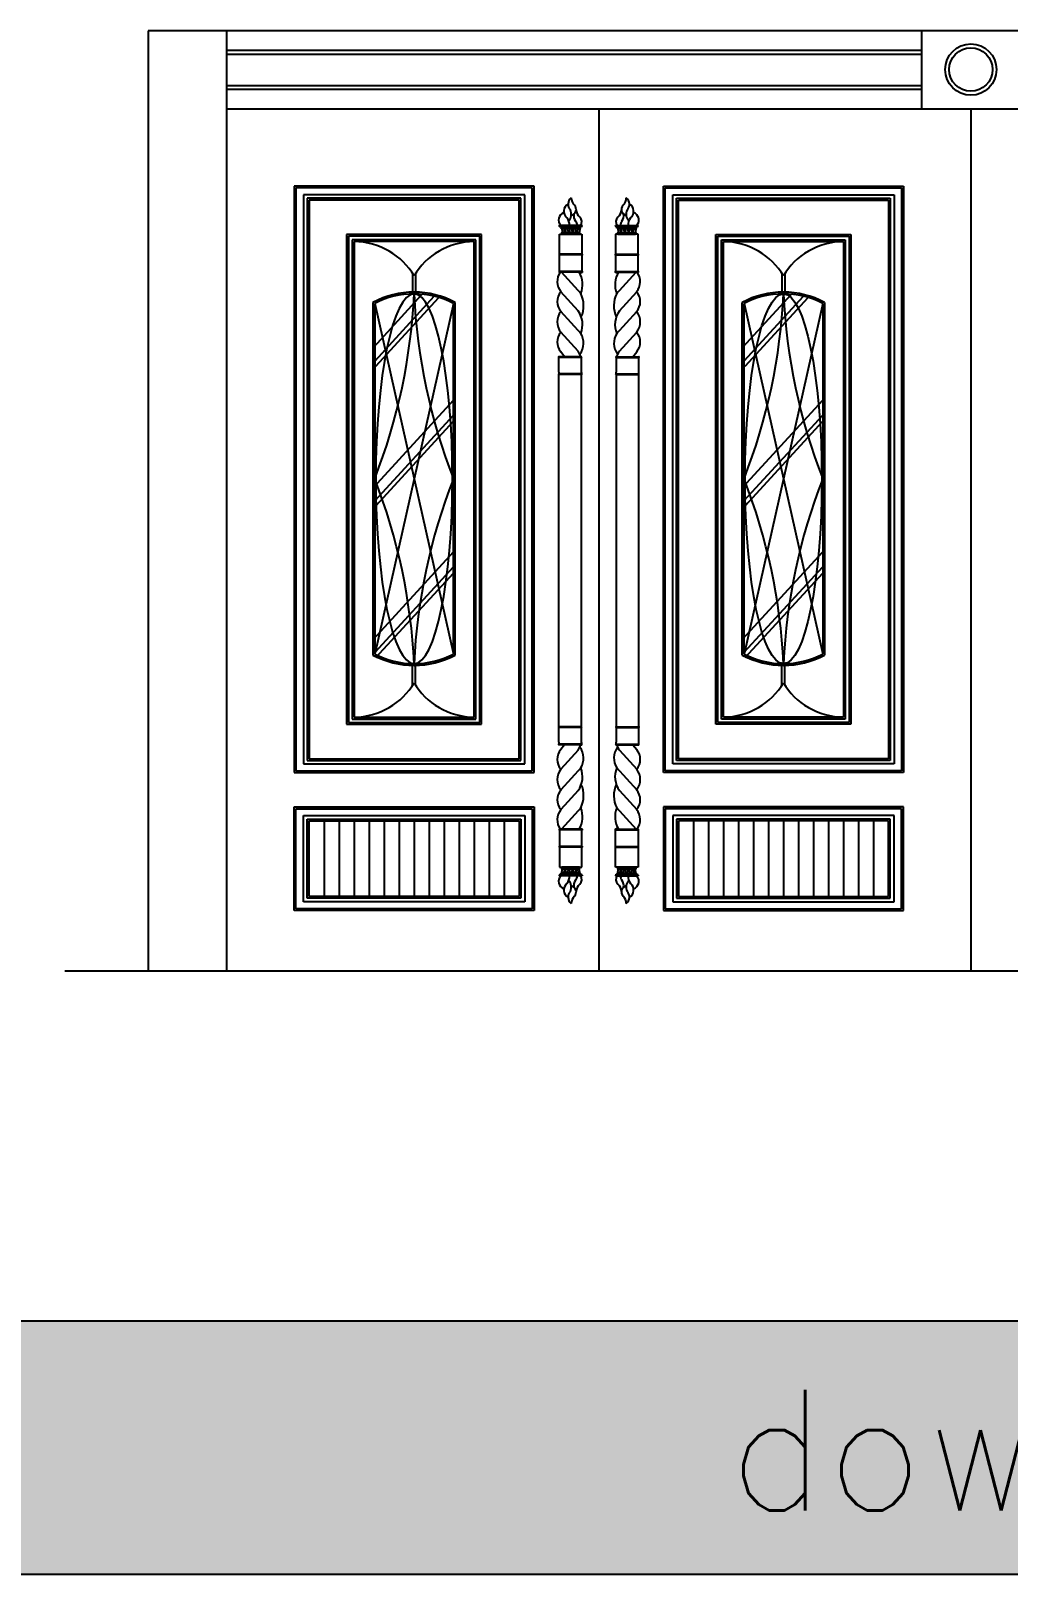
# Model space of a CAD drawing. Header units: millimetres. Extents: x 981 to 33574, y 16402 to 34985.
# Drawn here: x 17232 to 19727, y 16402 to 20340 of the extents above; entities that cross this region are included whole.
import ezdxf

# ---------------------------------------------------------------- set-up
doc = ezdxf.new("R2010")
doc.units = ezdxf.units.MM
doc.layers.add('www.cad-blocks.net', color=7, linetype='Continuous')
doc.styles.get("Standard").update_dxf_attribs({"font": 'arial.ttf'})

# ---------------------------------------------------------------- blocks, each defined once
blk = doc.blocks.new('A$C768826BD')
for p, q in [((212.8, 2400), (212.8, 0)), ((4412.8, 2400), (212.8, 2400)), ((412.8, 2400), (412.8, 0)), ((2187.8, 2200), (2187.8, 2400)), ((2187.8, 2350), (412.8, 2350)), ((2187.8, 2340), (412.8, 2340)), ((2187.8, 2260), (412.8, 2260)), ((2187.8, 2250), (412.8, 2250)), ((4212.8, 2200), (412.8, 2200)), ((1362.8, 2200), (1362.8, 0)), ((2312.8, 2200), (2312.8, 0)), ((585, 2003.4), (585, 507.4)), ((1197.7, 2003.4), (585, 2003.4)), ((589.8, 1999), (589.8, 511.8)), ((1192.9, 1999), (589.8, 1999)), ((608.9, 1981.4), (608.9, 529.4)), ((1173.8, 1981.4), (608.9, 1981.4)), ((618.5, 1972.6), (618.5, 538.2)), ((1164.2, 1972.6), (618.5, 1972.6)), ((1164.2, 538.2), (1164.2, 1972.6)), ((1173.8, 529.4), (1173.8, 1981.4)), ((1192.9, 511.8), (1192.9, 1999)), ((1197.7, 507.4), (1197.7, 2003.4)), ((1528, 507.4), (1528, 2003.4)), ((1528, 2003.4), (2140.7, 2003.4)), ((1532.8, 511.8), (1532.8, 1999)), ((1532.8, 1999), (2135.9, 1999)), ((1551.9, 529.4), (1551.9, 1981.4)), ((1551.9, 1981.4), (2116.8, 1981.4)), ((1561.5, 538.2), (1561.5, 1972.6)), ((1561.5, 1972.6), (2107.2, 1972.6)), ((2107.2, 1972.6), (2107.2, 538.2)), ((2116.8, 1981.4), (2116.8, 529.4)), ((2135.9, 1999), (2135.9, 511.8)), ((2140.7, 2003.4), (2140.7, 507.4)), ((623.3, 1968.2), (623.3, 542.6)), ((1159.4, 1968.2), (623.3, 1968.2)), ((1159.4, 542.6), (1159.4, 1968.2)), ((1566.3, 542.6), (1566.3, 1968.2)), ((1566.3, 1968.2), (2102.4, 1968.2)), ((2102.4, 1968.2), (2102.4, 542.6)), ((1320.5, 1903.4), (1262.1, 1903.4)), ((1262.1, 1901.2), (1262.1, 1903.4)), ((1262.4, 1901.2), (1262.1, 1901.2)), ((1320.2, 1901.2), (1262.4, 1901.2)), ((1315.4, 1897.7), (1267.2, 1897.7)), ((1267.2, 1896.8), (1267.2, 1897.7)), ((1315.4, 1896.8), (1267.2, 1896.8)), ((1268.4, 1896.8), (1267.2, 1896.8)), ((1314.3, 1896.8), (1268.4, 1896.8)), ((1268.4, 1896.8), (1269.3, 1885.8)), ((1314.3, 1896.8), (1313.3, 1885.8)), ((1314.3, 1896.8), (1315.4, 1896.8)), ((1315.4, 1896.8), (1315.4, 1897.7)), ((1320.2, 1901.2), (1320.5, 1901.2)), ((1320.5, 1901.2), (1320.5, 1903.4)), ((1405.2, 1901.2), (1405.2, 1903.4)), ((1405.2, 1903.4), (1463.6, 1903.4)), ((1405.5, 1901.2), (1405.2, 1901.2)), ((1405.5, 1901.2), (1463.3, 1901.2)), ((1410.2, 1896.8), (1410.2, 1897.7)), ((1410.2, 1897.7), (1458.5, 1897.7)), ((1411.4, 1896.8), (1410.2, 1896.8)), ((1410.2, 1896.8), (1458.5, 1896.8)), ((1411.4, 1896.8), (1412.4, 1885.8)), ((1411.4, 1896.8), (1457.3, 1896.8)), ((1457.3, 1896.8), (1456.4, 1885.8)), ((1457.3, 1896.8), (1458.5, 1896.8)), ((1458.5, 1896.8), (1458.5, 1897.7)), ((1463.3, 1901.2), (1463.6, 1901.2)), ((1463.6, 1901.2), (1463.6, 1903.4)), ((719.1, 1880.2), (719.1, 630.6)), ((1063.7, 1880.2), (719.1, 1880.2)), ((723.8, 1875.8), (723.8, 635)), ((1058.9, 1875.8), (723.8, 1875.8)), ((733.4, 1867), (733.4, 643.8)), ((1049.3, 1867), (733.4, 1867)), ((738.2, 1862.6), (738.2, 648.2)), ((1044.5, 1862.6), (738.2, 1862.6)), ((1044.5, 648.2), (1044.5, 1862.6)), ((1049.3, 643.8), (1049.3, 1867)), ((1058.9, 635), (1058.9, 1875.8)), ((1063.7, 630.6), (1063.7, 1880.2)), ((1262.6, 1829.9), (1262.6, 1881.4)), ((1262.6, 1881.4), (1320, 1881.4)), ((1313.9, 1885.8), (1268.7, 1885.8)), ((1268.7, 1885.8), (1268.7, 1885)), ((1313.9, 1885), (1268.7, 1885)), ((1313.9, 1882.1), (1268.7, 1882.1)), ((1268.7, 1882.1), (1268.7, 1881.4)), ((1313.9, 1881.4), (1268.7, 1881.4)), ((1313.3, 1885.8), (1269.3, 1885.8)), ((1313.9, 1885.8), (1313.9, 1885)), ((1313.9, 1882.1), (1313.9, 1881.4)), ((1320, 1881.4), (1320, 1829.9)), ((1463.1, 1881.4), (1405.6, 1881.4)), ((1405.6, 1881.4), (1405.6, 1829.9)), ((1411.7, 1885.8), (1411.7, 1885)), ((1411.7, 1885.8), (1457, 1885.8)), ((1411.7, 1885), (1457, 1885)), ((1411.7, 1882.1), (1411.7, 1881.4)), ((1411.7, 1882.1), (1457, 1882.1)), ((1411.7, 1881.4), (1457, 1881.4)), ((1412.4, 1885.8), (1456.4, 1885.8)), ((1457, 1885.8), (1457, 1885)), ((1457, 1882.1), (1457, 1881.4)), ((1463.1, 1829.9), (1463.1, 1881.4)), ((1662, 630.6), (1662, 1880.2)), ((1662, 1880.2), (2006.6, 1880.2)), ((1666.8, 635), (1666.8, 1875.8)), ((1666.8, 1875.8), (2001.8, 1875.8)), ((1676.4, 643.8), (1676.4, 1867)), ((1676.4, 1867), (1992.3, 1867)), ((1681.2, 648.2), (1681.2, 1862.6)), ((1681.2, 1862.6), (1987.5, 1862.6)), ((1987.5, 1862.6), (1987.5, 648.2)), ((1992.3, 1867), (1992.3, 643.8)), ((2001.8, 1875.8), (2001.8, 635)), ((2006.6, 1880.2), (2006.6, 630.6)), ((1320, 1829.9), (1262.6, 1829.9)), ((1320, 1828.1), (1262.6, 1828.1)), ((1262.6, 1785.9), (1262.6, 1828.1)), ((1320, 1828.1), (1320, 1785.9)), ((1405.6, 1829.9), (1463.1, 1829.9)), ((1405.6, 1828.1), (1405.6, 1785.9)), ((1405.6, 1828.1), (1463.1, 1828.1)), ((1463.1, 1785.9), (1463.1, 1828.1)), ((887.5, 1780.9), (887.5, 1733.1)), ((895.2, 1780.9), (895.2, 1733.1)), ((1320.1, 1784.1), (1262.5, 1784.1)), ((1320, 1785.9), (1262.6, 1785.9)), ((1318.6, 1728.1), (1267.6, 1784.1)), ((1405.6, 1785.9), (1463.1, 1785.9)), ((1405.6, 1784.1), (1463.2, 1784.1)), ((1407.1, 1728.1), (1458.1, 1784.1)), ((1830.5, 1780.9), (1830.5, 1733.1)), ((1838.2, 1780.9), (1838.2, 1733.1)), ((1310.1, 1685.8), (1266, 1734.2)), ((1415.6, 1685.8), (1459.7, 1734.2)), ((786.1, 1706.7), (786.1, 807.1)), ((788.2, 1592.7), (912, 1727.8)), ((790.9, 1704.2), (790.9, 809.6)), ((790.9, 1704.2), (991.8, 809.6)), ((991.8, 1704.2), (790.9, 809.6)), ((791.6, 1558.2), (942.4, 1722.7)), ((793.8, 1544.6), (954.3, 1719.5)), ((991.8, 809.6), (991.8, 1704.2)), ((996.6, 807.1), (996.6, 1706.7)), ((1729.1, 807.1), (1729.1, 1706.7)), ((1731.1, 1592.7), (1855, 1727.8)), ((1733.9, 809.6), (1733.9, 1704.2)), ((1934.8, 1704.2), (1733.9, 809.6)), ((1733.9, 1704.2), (1934.8, 809.6)), ((1734.5, 1558.2), (1885.4, 1722.7)), ((1736.8, 1544.6), (1897.2, 1719.5)), ((1934.8, 1704.2), (1934.8, 809.6)), ((1939.6, 1706.7), (1939.6, 807.1)), ((1318.6, 1625.8), (1266, 1683.6)), ((1407.1, 1625.8), (1459.7, 1683.6)), ((1310.1, 1582.8), (1266, 1631.2)), ((1415.6, 1582.8), (1459.7, 1631.2)), ((1275.8, 1568.5), (1266, 1580.6)), ((1449.9, 1568.5), (1459.7, 1580.6)), ((1318.2, 1568.5), (1260.8, 1568.5)), ((1318.2, 1566.8), (1260.8, 1566.8)), ((1260.8, 1529.3), (1260.8, 1566.8)), ((1318.2, 1566.8), (1318.2, 1529.3)), ((1407.5, 1568.5), (1464.9, 1568.5)), ((1407.5, 1566.8), (1407.5, 1529.3)), ((1407.5, 1566.8), (1464.9, 1566.8)), ((1464.9, 1529.3), (1464.9, 1566.8)), ((1260.8, 624), (1260.8, 1522.9)), ((1318.7, 1524.5), (1261.3, 1524.5)), ((1318.7, 1522.8), (1261.3, 1522.8)), ((1318.2, 1522.8), (1318.2, 624)), ((1407, 1524.5), (1464.4, 1524.5)), ((1407, 1522.8), (1464.4, 1522.8)), ((1407.5, 1522.8), (1407.5, 624)), ((1464.9, 624), (1464.9, 1522.9)), ((788.2, 1235.7), (991.8, 1457.8)), ((1731.1, 1235.7), (1934.8, 1457.8)), ((791.6, 1201.2), (991.8, 1419.6)), ((1734.5, 1201.2), (1934.8, 1419.6)), ((793.8, 1187.6), (991.8, 1403.5)), ((1736.8, 1187.6), (1934.8, 1403.5)), ((788.2, 848.5), (991.8, 1070.6)), ((1731.1, 848.5), (1934.8, 1070.6)), ((791.6, 814), (991.8, 1032.3)), ((1734.5, 814), (1934.8, 1032.3)), ((793.8, 800.4), (991.8, 1016.3)), ((1736.8, 800.4), (1934.8, 1016.3)), ((887.5, 729.9), (887.5, 780.7)), ((895.2, 729.9), (895.2, 780.7)), ((1830.5, 729.9), (1830.5, 780.7)), ((1838.2, 729.9), (1838.2, 780.7)), ((719.1, 630.6), (1063.7, 630.6)), ((723.8, 635), (1058.9, 635)), ((733.4, 643.8), (1049.3, 643.8)), ((738.2, 648.2), (1044.5, 648.2)), ((2006.6, 630.6), (1662, 630.6)), ((2001.8, 635), (1666.8, 635)), ((1992.3, 643.8), (1676.4, 643.8)), ((1987.5, 648.2), (1681.2, 648.2)), ((1318.2, 624), (1260.8, 624)), ((1260.8, 584.7), (1260.8, 622.2)), ((1318.2, 622.2), (1260.8, 622.2)), ((1318.2, 622.2), (1318.2, 584.7)), ((1407.5, 624), (1464.9, 624)), ((1407.5, 622.2), (1407.5, 584.7)), ((1407.5, 622.2), (1464.9, 622.2)), ((1464.9, 584.7), (1464.9, 622.2)), ((1318.7, 580), (1261.3, 580)), ((1318.7, 578.2), (1261.3, 578.2)), ((1275.8, 578.2), (1266, 566.1)), ((1310.1, 563.9), (1266, 515.5)), ((1407, 580), (1464.4, 580)), ((1407, 578.2), (1464.4, 578.2)), ((1415.6, 563.9), (1459.7, 515.5)), ((1449.9, 578.2), (1459.7, 566.1)), ((608.9, 529.4), (1173.8, 529.4)), ((618.5, 538.2), (1164.2, 538.2)), ((623.3, 542.6), (1159.4, 542.6)), ((1318.6, 520.9), (1266, 463.2)), ((1407.1, 520.9), (1459.7, 463.2)), ((2116.8, 529.4), (1551.9, 529.4)), ((2107.2, 538.2), (1561.5, 538.2)), ((2102.4, 542.6), (1566.3, 542.6)), ((585, 507.4), (1197.7, 507.4)), ((589.8, 511.8), (1192.9, 511.8)), ((2140.7, 507.4), (1528, 507.4)), ((2135.9, 511.8), (1532.8, 511.8)), ((1310.1, 461), (1266, 412.6)), ((1415.6, 461), (1459.7, 412.6)), ((585, 155.4), (585, 419.4)), ((585, 419.4), (1197.7, 419.4)), ((589.8, 159.8), (589.8, 415)), ((589.8, 415), (1192.9, 415)), ((608.9, 177.4), (608.9, 397.4)), ((608.9, 397.4), (1173.8, 397.4)), ((1173.8, 397.4), (1173.8, 177.4)), ((1192.9, 415), (1192.9, 159.8)), ((1197.7, 419.4), (1197.7, 155.4)), ((1318.6, 418.6), (1267.6, 362.6)), ((1407.1, 418.6), (1458.1, 362.6)), ((2140.7, 419.4), (1528, 419.4)), ((1528, 419.4), (1528, 155.4)), ((2135.9, 415), (1532.8, 415)), ((1532.8, 415), (1532.8, 159.8)), ((2116.8, 397.4), (1551.9, 397.4)), ((1551.9, 397.4), (1551.9, 177.4)), ((2116.8, 177.4), (2116.8, 397.4)), ((2135.9, 159.8), (2135.9, 415)), ((2140.7, 155.4), (2140.7, 419.4)), ((618.5, 186.2), (618.5, 388.6)), ((618.5, 388.6), (1164.2, 388.6)), ((623.3, 190.6), (623.3, 384.2)), ((623.3, 384.2), (1159.4, 384.2)), ((661.6, 384.2), (661.6, 190.6)), ((699.9, 384.2), (699.9, 190.6)), ((738.2, 384.2), (738.2, 190.6)), ((776.5, 384.2), (776.5, 190.6)), ((814.8, 384.2), (814.8, 190.6)), ((853.1, 384.2), (853.1, 190.6)), ((891.4, 384.2), (891.4, 190.6)), ((929.7, 384.2), (929.7, 190.6)), ((968, 384.2), (968, 190.6)), ((1006.4, 384.2), (1006.4, 190.6)), ((1044.7, 384.2), (1044.7, 190.6)), ((1083, 384.2), (1083, 190.6)), ((1121.3, 384.2), (1121.3, 190.6)), ((1159.4, 384.2), (1159.4, 190.6)), ((1164.2, 388.6), (1164.2, 186.2)), ((1320.1, 362.6), (1262.5, 362.6)), ((1262.6, 360.9), (1262.6, 318.6)), ((1320, 360.9), (1262.6, 360.9)), ((1320, 318.6), (1320, 360.9)), ((1405.6, 362.6), (1463.2, 362.6)), ((1405.6, 318.6), (1405.6, 360.9)), ((1405.6, 360.9), (1463.1, 360.9)), ((1463.1, 360.9), (1463.1, 318.6)), ((2107.2, 388.6), (1561.5, 388.6)), ((1561.5, 388.6), (1561.5, 186.2)), ((2102.4, 384.2), (1566.3, 384.2)), ((1566.3, 384.2), (1566.3, 190.6)), ((1604.4, 384.2), (1604.4, 190.6)), ((1642.7, 384.2), (1642.7, 190.6)), ((1681, 384.2), (1681, 190.6)), ((1719.3, 384.2), (1719.3, 190.6)), ((1757.6, 384.2), (1757.6, 190.6)), ((1795.9, 384.2), (1795.9, 190.6)), ((1834.3, 384.2), (1834.3, 190.6)), ((1872.6, 384.2), (1872.6, 190.6)), ((1910.9, 384.2), (1910.9, 190.6)), ((1949.2, 384.2), (1949.2, 190.6)), ((1987.5, 384.2), (1987.5, 190.6)), ((2025.8, 384.2), (2025.8, 190.6)), ((2064.1, 384.2), (2064.1, 190.6)), ((2102.4, 190.6), (2102.4, 384.2)), ((2107.2, 186.2), (2107.2, 388.6)), ((1320, 318.6), (1262.6, 318.6)), ((1262.6, 316.9), (1262.6, 265.4)), ((1320, 316.9), (1262.6, 316.9)), ((1320, 265.4), (1320, 316.9)), ((1405.6, 318.6), (1463.1, 318.6)), ((1405.6, 265.4), (1405.6, 316.9)), ((1405.6, 316.9), (1463.1, 316.9)), ((1463.1, 316.9), (1463.1, 265.4)), ((1262.4, 245.6), (1262.1, 245.6)), ((1262.1, 245.6), (1262.1, 243.4)), ((1320.5, 243.4), (1262.1, 243.4)), ((1320.2, 245.6), (1262.4, 245.6)), ((1262.6, 265.4), (1320, 265.4)), ((1268.4, 250), (1267.2, 250)), ((1267.2, 250), (1267.2, 249.1)), ((1315.4, 250), (1267.2, 250)), ((1315.4, 249.1), (1267.2, 249.1)), ((1268.4, 250), (1269.3, 261)), ((1314.3, 250), (1268.4, 250)), ((1268.7, 264.6), (1268.7, 265.4)), ((1313.9, 265.4), (1268.7, 265.4)), ((1313.9, 264.6), (1268.7, 264.6)), ((1268.7, 261), (1268.7, 261.7)), ((1313.9, 261.7), (1268.7, 261.7)), ((1313.9, 261), (1268.7, 261)), ((1313.3, 261), (1269.3, 261)), ((1314.3, 250), (1313.3, 261)), ((1313.9, 264.6), (1313.9, 265.4)), ((1313.9, 261), (1313.9, 261.7)), ((1314.3, 250), (1315.4, 250)), ((1315.4, 250), (1315.4, 249.1)), ((1320.2, 245.6), (1320.5, 245.6)), ((1320.5, 245.6), (1320.5, 243.4)), ((1405.5, 245.6), (1405.2, 245.6)), ((1405.2, 245.6), (1405.2, 243.4)), ((1405.2, 243.4), (1463.6, 243.4)), ((1405.5, 245.6), (1463.3, 245.6)), ((1463.1, 265.4), (1405.6, 265.4)), ((1411.4, 250), (1410.2, 250)), ((1410.2, 250), (1410.2, 249.1)), ((1410.2, 250), (1458.5, 250)), ((1410.2, 249.1), (1458.5, 249.1)), ((1411.4, 250), (1412.4, 261)), ((1411.4, 250), (1457.3, 250)), ((1411.7, 264.6), (1411.7, 265.4)), ((1411.7, 265.4), (1457, 265.4)), ((1411.7, 264.6), (1457, 264.6)), ((1411.7, 261), (1411.7, 261.7)), ((1411.7, 261.7), (1457, 261.7)), ((1411.7, 261), (1457, 261)), ((1412.4, 261), (1456.4, 261)), ((1457.3, 250), (1456.4, 261)), ((1457, 264.6), (1457, 265.4)), ((1457, 261), (1457, 261.7)), ((1457.3, 250), (1458.5, 250)), ((1458.5, 250), (1458.5, 249.1)), ((1463.3, 245.6), (1463.6, 245.6)), ((1463.6, 245.6), (1463.6, 243.4)), ((1192.9, 159.8), (589.8, 159.8)), ((1173.8, 177.4), (608.9, 177.4)), ((1164.2, 186.2), (618.5, 186.2)), ((1159.4, 190.6), (623.3, 190.6)), ((1532.8, 159.8), (2135.9, 159.8)), ((1551.9, 177.4), (2116.8, 177.4)), ((1561.5, 186.2), (2107.2, 186.2)), ((1566.3, 190.6), (2102.4, 190.6)), ((1197.7, 155.4), (585, 155.4)), ((1528, 155.4), (2140.7, 155.4)), ((4588.8, 0), (0, 0))]:
    blk.add_line(p, q)
for radius in [65.4, 55.4]:
    blk.add_circle((2312.8, 2301.2), radius)
for centre, major_axis, ratio, start_param, end_param in [((1308, 1957.3), (23.6, 0), 0.918905, 2.288933, 3.871884), ((1325.4, 1974.8), (32.9, 0), 0.918905, 3.180218, 3.864419), ((1400.3, 1974.8), (-32.9, 0), 0.918905, 2.418766, 3.102968), ((1417.7, 1957.3), (23.6, 0), 0.918905, -0.730291, 0.85266), ((1283.6, 1916.9), (23.3, 0), 0.918905, 1.99963, 3.825516), ((1299.1, 1939.5), (25.4, 0), 0.918905, 2.186928, 3.946834), ((1262.8, 1932), (30, 0), 0.918905, -0.669737, 0.403658), ((1287.5, 1944.1), (17.6, 0), 0.918905, -1.276214, 0.722826), ((1325.6, 1927.9), (-26.5, 0), 0.918905, -0.182612, 0.581048), ((1333.2, 1943.5), (28.2, 0), 0.918905, 3.151049, 3.970581), ((1392.5, 1943.5), (-28.2, 0), 0.918905, 2.312604, 3.132136), ((1438.2, 1944.1), (-17.6, 0), 0.918905, -0.722826, 1.276214), ((1400, 1927.9), (26.5, 0), 0.918905, -0.581048, 0.182612), ((1462.9, 1932), (-30, 0), 0.918905, -0.403658, 0.669737), ((1426.6, 1939.5), (25.4, 0), 0.918905, -0.805241, 0.954664), ((1442.1, 1916.9), (23.3, 0), 0.918905, -0.683923, 1.141963), ((1262.3, 1899.1), (-2.29, 0), 0.918905, 3.242066, 4.665632), ((1266.8, 1899.7), (2.28, 0), 0.918905, 3.347746, 4.863458), ((1291.4, 1883), (-24.7, 0), 0.918905, -0.652526, -0.412835), ((1252.2, 1883), (24.7, 0), 0.918905, 0.122339, 0.652526), ((1301.1, 1883), (-24.7, 0), 0.918905, -0.652526, -0.122339), ((1259, 1905.8), (-29, 0), 0.918905, 3.049839, 3.826118), ((1261.9, 1883), (24.7, 0), 0.918905, 0.122339, 0.652526), ((1310.9, 1883), (-24.7, 0), 0.918905, -0.652526, -0.122339), ((1271.7, 1883), (24.7, 0), 0.918905, 0.122339, 0.652526), ((1320.7, 1883), (-24.7, 0), 0.918905, -0.652526, -0.122339), ((1281.5, 1883), (24.7, 0), 0.918905, 0.122339, 0.652526), ((1290.3, 1903.8), (17.6, 0), 0.918905, -0.027932, 0.722826), ((1330.4, 1883), (-24.7, 0), 0.918905, -0.652526, -0.122339), ((1291.2, 1883), (-24.7, 0), 0.918905, 3.554427, 3.794119), ((1302.9, 1913.5), (-16.4, 0), 0.918905, 2.409602, 3.954287), ((1315.8, 1899.7), (-2.28, 0), 0.918905, 1.419728, 2.935439), ((1320.3, 1899.1), (2.29, 0), 0.918905, 1.617554, 3.041119), ((1422.8, 1913.5), (-16.4, 0), 0.918905, -0.812694, 0.731991), ((1405.4, 1899.1), (-2.29, 0), 0.918905, 3.242066, 4.665632), ((1409.9, 1899.7), (2.28, 0), 0.918905, 3.347746, 4.863458), ((1434.4, 1883), (24.7, 0), 0.918905, 2.489066, 2.728758), ((1395.2, 1883), (24.7, 0), 0.918905, 0.122339, 0.652526), ((1435.4, 1903.8), (17.6, 0), 0.918905, 2.418766, 3.169524), ((1444.2, 1883), (-24.7, 0), 0.918905, -0.652526, -0.122339), ((1405, 1883), (24.7, 0), 0.918905, 0.122339, 0.652526), ((1454, 1883), (-24.7, 0), 0.918905, -0.652526, -0.122339), ((1414.8, 1883), (24.7, 0), 0.918905, 0.122339, 0.652526), ((1466.7, 1905.8), (29, 0), 0.918905, 2.457068, 3.233346), ((1463.8, 1883), (-24.7, 0), 0.918905, -0.652526, -0.122339), ((1424.5, 1883), (24.7, 0), 0.918905, 0.122339, 0.652526), ((1473.5, 1883), (-24.7, 0), 0.918905, -0.652526, -0.122339), ((1434.3, 1883), (24.7, 0), 0.918905, 0.412835, 0.652526), ((1458.9, 1899.7), (-2.28, 0), 0.918905, 1.419728, 2.935439), ((1463.4, 1899.1), (2.29, 0), 0.918905, 1.617554, 3.041119), ((731.5, 1696.2), (181.3, 0), 0.918905, 0.490378, 1.533536), ((1051.2, 1696.2), (-181.3, 0), 0.918905, -1.533536, -0.490378), ((1269, 1883.6), (-1.62, 0), 0.918905, -1.389168, 1.389168), ((1313.6, 1883.6), (1.62, 0), 0.918905, -1.389168, 1.389168), ((1412, 1883.6), (-1.62, 0), 0.918905, -1.389168, 1.389168), ((1456.7, 1883.6), (1.62, 0), 0.918905, -1.389168, 1.389168), ((1674.4, 1696.2), (181.3, 0), 0.918905, 0.490378, 1.533536), ((1994.2, 1696.2), (-181.3, 0), 0.918905, -1.533536, -0.490378), ((1262.5, 1829), (-0.959, 0), 0.918905, 4.661809, 7.904562), ((1320.1, 1829), (-0.959, 0), 0.918905, 1.520216, 4.762969), ((1405.6, 1829), (-0.959, 0), 0.918905, 4.661809, 7.904562), ((1463.2, 1829), (-0.959, 0), 0.918905, 1.520216, 4.762969), ((1304.6, 1760), (-47.7, 0), 0.918905, -0.58067, 0.631327), ((1262.5, 1785), (-0.959, 0), 0.918905, 4.661809, 7.904562), ((1250.2, 1752.7), (-71.2, 0), 0.918905, 2.786094, 3.641639), ((1269.3, 1807.9), (-54.8, 0), 0.918905, 2.553376, 2.649072), ((1320.1, 1785), (-0.959, 0), 0.918905, 1.520216, 4.762969), ((1475.5, 1752.7), (71.2, 0), 0.918905, 2.641546, 3.497091), ((1405.6, 1785), (-0.959, 0), 0.918905, 4.661809, 7.904562), ((1456.4, 1807.9), (54.8, 0), 0.918905, 3.634114, 3.729809), ((1421.1, 1760), (47.7, 0), 0.918905, -0.631327, 0.58067), ((1463.2, 1785), (-0.959, 0), 0.918905, 1.520216, 4.762969), ((891.4, 1542.8), (-207.2, 0), 0.918905, 4.179491, 5.245287), ((891.4, 1542.8), (-202.4, 0), 0.918905, 4.19295, 5.231828), ((1301.8, 1709.1), (-45, 0), 0.918905, -0.650819, 0.668345), ((1423.8, 1709.1), (45, 0), 0.918905, -0.668345, 0.650819), ((1834.3, 1542.8), (207.2, 0), 0.918905, 1.037898, 2.103694), ((1834.3, 1542.8), (202.4, 0), 0.918905, 1.051357, 2.090235), ((-846.8, 1796.3), (1739.7, 0), 0.918905, -0.344175, -0.042281), ((891.4, 1256.9), (0, 471.8), 0.207718, 3.141593, 9.424778), ((2629.5, 1796.3), (-1739.7, 0), 0.918905, 0.042281, 0.344175), ((1241, 1698.5), (-83.3, 0), 0.918905, 2.756716, 3.565636), ((1484.7, 1698.5), (83.3, 0), 0.918905, 2.717549, 3.526469), ((96.2, 1796.3), (1739.7, 0), 0.918905, -0.344175, -0.042281), ((3572.5, 1796.3), (-1739.7, 0), 0.918905, 0.042281, 0.344175), ((1305.6, 1657.4), (-48.8, 0), 0.918905, -0.623216, 0.624729), ((1250.2, 1650.4), (71.2, 0), 0.918905, -0.355499, 0.570057), ((1475.5, 1650.4), (-71.2, 0), 0.918905, -0.570057, 0.355499), ((1420.1, 1657.4), (-48.8, 0), 0.918905, 2.516864, 3.764809), ((1302.7, 1605.9), (-45.9, 0), 0.918905, -0.644467, 0.642901), ((1269.3, 1602.7), (-54.8, 0), 0.918905, 2.553376, 3.659955), ((1456.4, 1602.7), (54.8, 0), 0.918905, 2.62323, 3.729809), ((1423, 1605.9), (45.9, 0), 0.918905, -0.642901, 0.644467), ((1229.7, 1540.9), (92.5, 0), 0.918905, 0.331485, 0.516139), ((1496, 1540.9), (-92.5, 0), 0.918905, -0.516139, -0.331485), ((1260.7, 1567.6), (-0.959, 0), 0.918905, 4.661809, 7.904562), ((1318.3, 1567.6), (-0.959, 0), 0.918905, 1.520216, 4.762969), ((1407.4, 1567.6), (-0.959, 0), 0.918905, 4.661809, 7.904562), ((1465, 1567.6), (-0.959, 0), 0.918905, 1.520216, 4.762969), ((1261.2, 1523.6), (-0.959, 0), 0.918905, 4.661809, 7.904562), ((1983.3, 1566.5), (723.7, 0), 0.918905, 3.197552, 3.204728), ((2000.5, 1569.4), (-683.7, 0), 0.918905, 0.063951, 0.07155), ((1318.8, 1523.6), (-0.959, 0), 0.918905, 1.520216, 4.762969), ((1406.9, 1523.6), (-0.959, 0), 0.918905, 4.661809, 7.904562), ((725.2, 1569.4), (683.7, 0), 0.918905, -0.07155, -0.063951), ((1464.5, 1523.6), (-0.959, 0), 0.918905, 1.520216, 4.762969), ((742.4, 1566.5), (-723.7, 0), 0.918905, 3.078458, 3.085633), ((-846.8, 717.5), (1739.7, 0), 0.918905, 0.042281, 0.344175), ((2629.5, 717.5), (-1739.7, 0), 0.918905, -0.344175, -0.042281), ((96.2, 717.5), (1739.7, 0), 0.918905, 0.042281, 0.344175), ((3572.5, 717.5), (-1739.7, 0), 0.918905, -0.344175, -0.042281), ((891.4, 971.1), (-207.2, 0), 0.918905, 1.037898, 2.103694), ((891.4, 971.1), (202.4, 0), 0.918905, 4.19295, 5.231828), ((1834.3, 971.1), (207.2, 0), 0.918905, 4.179491, 5.245287), ((1834.3, 971.1), (-202.4, 0), 0.918905, 1.051357, 2.090235), ((731.5, 814.6), (-181.3, 0), 0.918905, 1.608056, 2.651214), ((1051.2, 814.6), (181.3, 0), 0.918905, 3.631971, 4.675129), ((1674.4, 814.6), (-181.3, 0), 0.918905, 1.608056, 2.651214), ((1994.2, 814.6), (181.3, 0), 0.918905, 3.631971, 4.675129), ((1260.7, 623.1), (-0.959, 0), 0.918905, 4.661809, 7.904562), ((1318.3, 623.1), (-0.959, 0), 0.918905, 1.520216, 4.762969), ((1407.4, 623.1), (-0.959, 0), 0.918905, 4.661809, 7.904562), ((1465, 623.1), (-0.959, 0), 0.918905, 1.520216, 4.762969), ((1302.7, 540.8), (45.9, 0), 0.918905, 2.498692, 3.78606), ((1261.2, 579.1), (-0.959, 0), 0.918905, 4.661809, 7.904562), ((1983.3, 621.9), (723.7, 0), 0.918905, 3.197552, 3.204728), ((1229.7, 605.9), (-92.5, 0), 0.918905, 2.625453, 2.810108), ((1269.3, 544.1), (-54.8, 0), 0.918905, 2.62323, 3.729809), ((2000.5, 624.9), (-683.7, 0), 0.918905, 0.063951, 0.07155), ((1318.8, 579.1), (-0.959, 0), 0.918905, 1.520216, 4.762969), ((1456.4, 544.1), (54.8, 0), 0.918905, 2.553376, 3.659955), ((1406.9, 579.1), (-0.959, 0), 0.918905, 4.661809, 7.904562), ((725.2, 624.9), (683.7, 0), 0.918905, -0.07155, -0.063951), ((1496, 605.9), (92.5, 0), 0.918905, 3.473077, 3.657732), ((1423, 540.8), (-45.9, 0), 0.918905, 2.497125, 3.784494), ((1464.5, 579.1), (-0.959, 0), 0.918905, 1.520216, 4.762969), ((742.4, 621.9), (-723.7, 0), 0.918905, 3.078458, 3.085633), ((1305.6, 489.3), (-48.8, 0), 0.918905, -0.624729, 0.623216), ((1250.2, 496.3), (-71.2, 0), 0.918905, 2.571536, 3.497091), ((1475.5, 496.3), (71.2, 0), 0.918905, 2.786094, 3.711649), ((1420.1, 489.3), (48.8, 0), 0.918905, -0.623216, 0.624729), ((1241, 448.3), (83.3, 0), 0.918905, -0.424044, 0.384876), ((1484.7, 448.3), (-83.3, 0), 0.918905, -0.384876, 0.424044), ((1301.8, 437.6), (45, 0), 0.918905, 2.473248, 3.792412), ((1423.8, 437.6), (45, 0), 0.918905, -0.650819, 0.668345), ((1304.6, 386.7), (47.7, 0), 0.918905, 2.510265, 3.722262), ((1250.2, 394), (71.2, 0), 0.918905, -0.500046, 0.355499), ((1475.5, 394), (-71.2, 0), 0.918905, -0.355499, 0.500046), ((1421.1, 386.7), (47.7, 0), 0.918905, -0.58067, 0.631327), ((1262.5, 361.8), (-0.959, 0), 0.918905, 4.661809, 7.904562), ((1269.3, 338.8), (54.8, 0), 0.918905, 0.492521, 0.588216), ((1320.1, 361.8), (-0.959, 0), 0.918905, 1.520216, 4.762969), ((1405.6, 361.8), (-0.959, 0), 0.918905, 4.661809, 7.904562), ((1456.4, 338.8), (-54.8, 0), 0.918905, -0.588216, -0.492521), ((1463.2, 361.8), (-0.959, 0), 0.918905, 1.520216, 4.762969), ((1262.5, 317.8), (-0.959, 0), 0.918905, 4.661809, 7.904562), ((1320.1, 317.8), (-0.959, 0), 0.918905, 1.520216, 4.762969), ((1405.6, 317.8), (-0.959, 0), 0.918905, 4.661809, 7.904562), ((1463.2, 317.8), (-0.959, 0), 0.918905, 1.520216, 4.762969), ((1283.6, 229.8), (-23.3, 0), 0.918905, -0.683923, 1.141963), ((1262.3, 247.7), (2.29, 0), 0.918905, -1.524039, -0.100474), ((1266.8, 247), (-2.28, 0), 0.918905, 4.56132, 6.077032), ((1269, 263.2), (1.62, 0), 0.918905, 1.752424, 4.530761), ((1291.4, 263.7), (24.7, 0), 0.918905, 3.554427, 3.794119), ((1252.2, 263.7), (-24.7, 0), 0.918905, 2.489066, 3.019253), ((1301.1, 263.7), (24.7, 0), 0.918905, 3.263932, 3.794119), ((1261.9, 263.7), (-24.7, 0), 0.918905, 2.489066, 3.019253), ((1259, 240.9), (-29, 0), 0.918905, 2.457068, 3.233346), ((1310.9, 263.7), (24.7, 0), 0.918905, 3.263932, 3.794119), ((1271.7, 263.7), (-24.7, 0), 0.918905, 2.489066, 3.019253), ((1320.7, 263.7), (24.7, 0), 0.918905, 3.263932, 3.794119), ((1281.5, 263.7), (-24.7, 0), 0.918905, 2.489066, 3.019253), ((1290.3, 242.9), (17.6, 0), 0.918905, -0.722826, 0.027932), ((1330.4, 263.7), (24.7, 0), 0.918905, 3.263932, 3.794119), ((1291.2, 263.7), (24.7, 0), 0.918905, -0.652526, -0.412835), ((1313.6, 263.2), (1.62, 0), 0.918905, -1.389168, 1.389168), ((1302.9, 233.3), (-16.4, 0), 0.918905, 2.328898, 3.873583), ((1315.8, 247), (2.28, 0), 0.918905, 0.206153, 1.721865), ((1320.3, 247.7), (-2.29, 0), 0.918905, 0.100474, 1.524039), ((1422.8, 233.3), (-16.4, 0), 0.918905, -0.731991, 0.812694), ((1405.4, 247.7), (2.29, 0), 0.918905, -1.524039, -0.100474), ((1409.9, 247), (-2.28, 0), 0.918905, 4.56132, 6.077032), ((1412, 263.2), (1.62, 0), 0.918905, 1.752424, 4.530761), ((1434.4, 263.7), (-24.7, 0), 0.918905, 0.412835, 0.652526), ((1395.2, 263.7), (-24.7, 0), 0.918905, 2.489066, 3.019253), ((1435.4, 242.9), (17.6, 0), 0.918905, 3.113661, 3.864419), ((1444.2, 263.7), (24.7, 0), 0.918905, 3.263932, 3.794119), ((1405, 263.7), (-24.7, 0), 0.918905, 2.489066, 3.019253), ((1454, 263.7), (24.7, 0), 0.918905, 3.263932, 3.794119), ((1414.8, 263.7), (-24.7, 0), 0.918905, 2.489066, 3.019253), ((1466.7, 240.9), (-29, 0), 0.918905, -0.091753, 0.684525), ((1463.8, 263.7), (24.7, 0), 0.918905, 3.263932, 3.794119), ((1424.5, 263.7), (-24.7, 0), 0.918905, 2.489066, 3.019253), ((1473.5, 263.7), (24.7, 0), 0.918905, 3.263932, 3.794119), ((1442.1, 229.8), (23.3, 0), 0.918905, -1.141963, 0.683923), ((1434.3, 263.7), (-24.7, 0), 0.918905, 2.489066, 2.728758), ((1456.7, 263.2), (1.62, 0), 0.918905, -1.389168, 1.389168), ((1458.9, 247), (2.28, 0), 0.918905, 0.206153, 1.721865), ((1463.4, 247.7), (-2.29, 0), 0.918905, 0.100474, 1.524039), ((1299.1, 207.3), (25.4, 0), 0.918905, 2.336351, 4.096257), ((1308, 189.5), (23.6, 0), 0.918905, 2.411302, 3.994253), ((1262.8, 214.8), (-30, 0), 0.918905, 2.737935, 3.81133), ((1287.5, 202.7), (-17.6, 0), 0.918905, 2.418766, 4.417807), ((1325.6, 218.8), (26.5, 0), 0.918905, 2.560544, 3.324204), ((1333.2, 203.3), (-28.2, 0), 0.918905, -0.828989, -0.009457), ((1392.5, 203.3), (28.2, 0), 0.918905, 0.009457, 0.828989), ((1438.2, 202.7), (17.6, 0), 0.918905, 1.865378, 3.864419), ((1400, 218.8), (-26.5, 0), 0.918905, 2.958981, 3.722641), ((1462.9, 214.8), (30, 0), 0.918905, 2.471855, 3.545251), ((1417.7, 189.5), (-23.6, 0), 0.918905, 2.288933, 3.871884), ((1426.6, 207.3), (-25.4, 0), 0.918905, 2.186928, 3.946834), ((1325.4, 172), (-32.9, 0), 0.918905, -0.722826, -0.038625), ((1400.3, 172), (32.9, 0), 0.918905, 0.038625, 0.722826)]:
    blk.add_ellipse(centre, major_axis=major_axis, ratio=ratio, start_param=start_param, end_param=end_param)
at = {"extrusion": (0, 0, -1)}
blk.add_ellipse((1834.3, 1256.9), major_axis=(0, 471.8), ratio=0.207718, start_param=3.141593, end_param=9.424778, dxfattribs=at)
blk = doc.blocks.new('FORMAT')
at = {"true_color": 0x546d8e}
h = blk.add_hatch(color=155, dxfattribs=at)
h.set_gradient(color1=(68, 68, 68), color2=(84, 109, 142), tint=1)
h.paths.add_polyline_path([(4710.3, 17047.8), (4710.3, 16401.7), (33574, 16401.7), (33574, 17047.8)])
at = {"color": 155, "true_color": 0x546d8e}
for p, q in [((4710.3, 17047.8), (33574, 17047.8)), ((4710.3, 16401.7), (33574, 16401.7))]:
    blk.add_line(p, q, dxfattribs=at)
at = {"layer": 'www.cad-blocks.net', "insert": (19011.3, 16871.6), "char_height": 307.125, "attachment_point": 1}
blk.add_mtext_dynamic_manual_height_columns('{\\Fsimplex|c0;\\C255;\\c16777215;download more free cad collection at: www.cad-blocks.net}', width=45138.163, gutter_width=12.5, heights=[0], dxfattribs=at)

msp = doc.modelspace()

# ---------------------------------------------------------------- block references
msp.add_blockref('A$C768826BD', (17318.7, 17940.1))
at = {"layer": 'www.cad-blocks.net'}
msp.add_blockref('FORMAT', (0, 0), dxfattribs=at)

doc.saveas('drawing.dxf')
